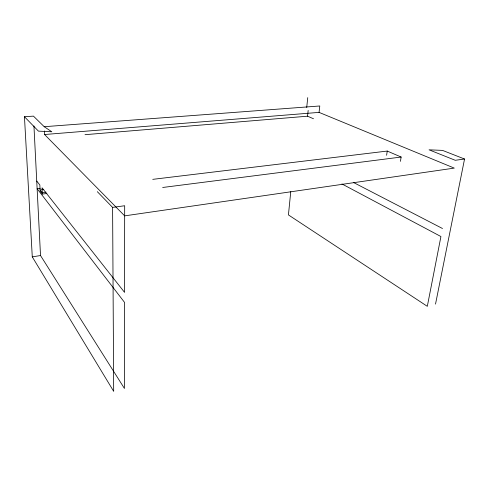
<?xml version="1.0" encoding="UTF-8"?>
<svg xmlns="http://www.w3.org/2000/svg" width="489" height="489" viewBox="0 0 489 489"><rect width="100%" height="100%" fill="white"/><g stroke="black" fill="none" stroke-linecap="round" stroke-linejoin="round"><path stroke-width="0.73" d="M290.766 191.609L288.431 214.916L427.313 306.328L440.931 236.535L341.915 183.931M306.713 107.507L307.746 97.641M313.504 118.76L307.55 116.199L308.162 110.41M44.401 130.966L44.566 134.518L124.664 215.863L454.281 168.106L319.066 112.384L319.782 105.979L44.212 126.706L33.448 116.125L24.45 116.737L32.28 256.878L113.686 391.359L112.604 207.403L97.311 191.67M386.603 155.282L387.251 151.058L401.139 157.042L400.436 161.352M435.522 304.103L464.55 159.017L442.521 150.392L429.036 149.817L455.271 160.294L464.55 159.017M32.28 256.878L40.514 255.533L124.426 388.449L124.542 302.404L37.127 188.717L40.159 188.357M112.604 207.403L124.677 205.741L124.561 292.373L42.06 187.807L42.36 194.06L46.871 193.51M162.666 187.483L401.139 157.042M46.052 192.153L42.286 192.605L40.08 189.763M152.745 179.353L387.251 151.058M41.577 189.585L43.814 189.322M85.007 134.689L307.55 116.199M44.566 134.518L319.066 112.384M353.743 182.623L442.496 228.51M44.212 126.706L51.816 131.785L38.442 131.125L24.45 116.737M36.736 181.064L39.847 185.001L40.153 191.205L42.36 194.06M33.943 125.942L40.514 255.533"/></g></svg>
